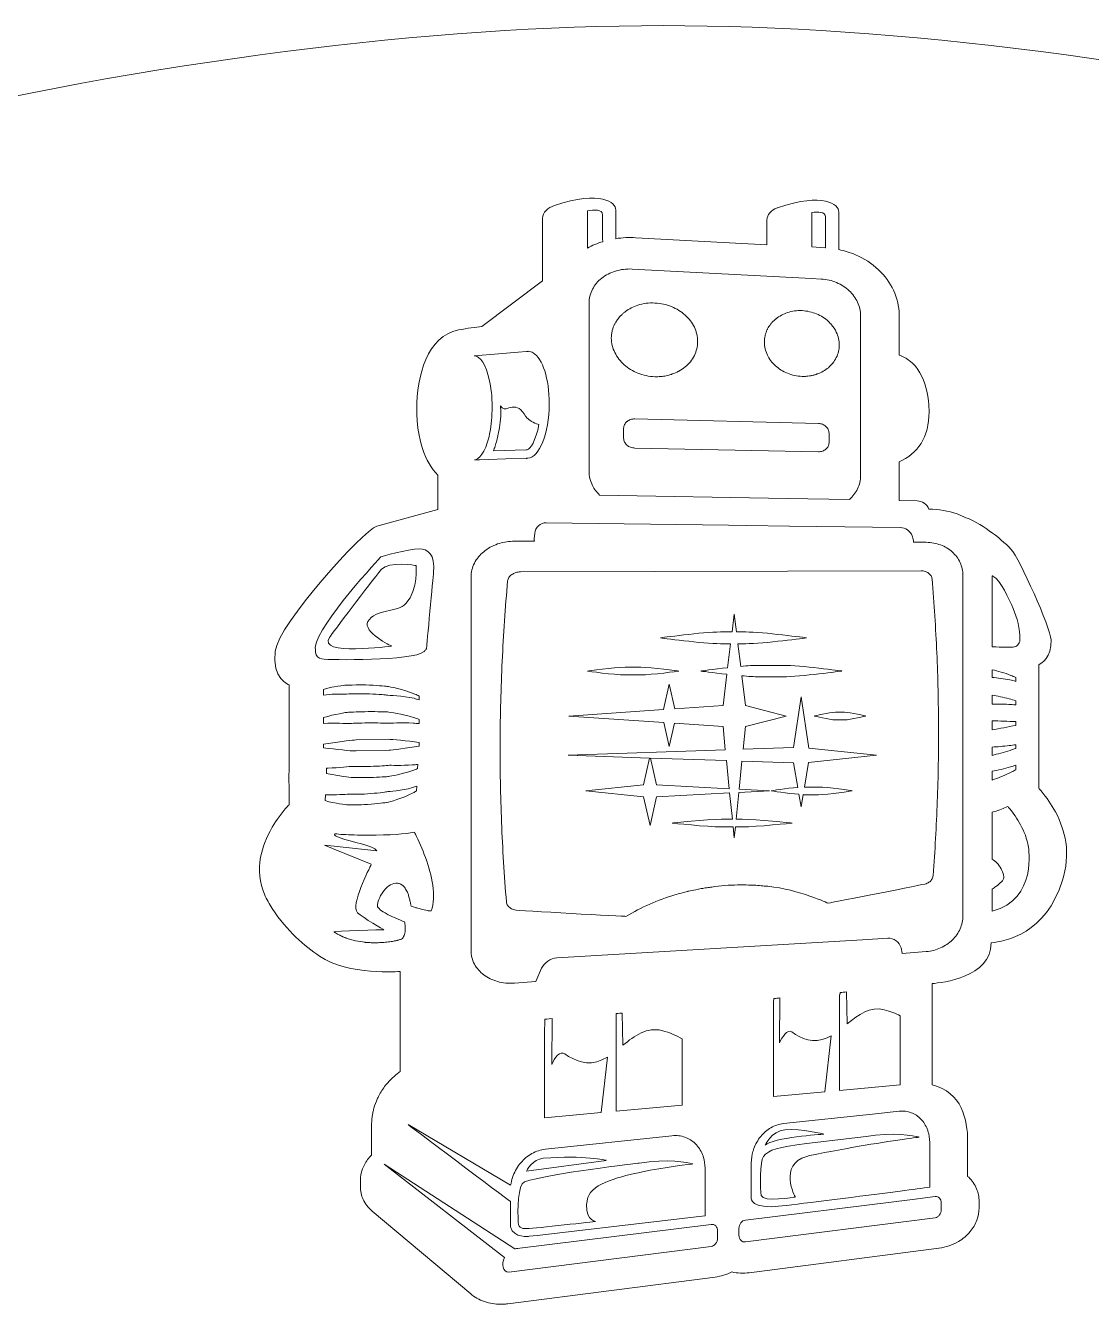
# Model space of a CAD drawing. Header units: millimetres. Extents: x 116 to 1400, y -150 to 993.
# Drawn here: x 462.1 to 568.4, y -74.8 to 52.8 of the extents above; entities that cross this region are included whole.
import ezdxf

# ---------------------------------------------------------------- set-up
doc = ezdxf.new("R2010")
doc.units = ezdxf.units.MM
doc.layers.add('Front', color=1, linetype='Continuous', lineweight=0)
doc.layers.add('Text', color=5, linetype='Continuous', lineweight=0)

msp = doc.modelspace()

# ---------------------------------------------------------------- linework, layer by layer
at = {"layer": 'Front', "color": 1}
for points in [[(525.7, 52.84), (479.7, 52.84), (412.24, 38.68), (377.16, 14.55)], [(674.23, 14.55), (639.16, 38.68), (571.69, 52.84), (525.7, 52.84)]]:
    msp.add_open_spline(points, degree=3, dxfattribs=at)
at = {"layer": 'Text', "color": 5}
for points in [[(520.98, 31.58), (520.98, 34.46)], [(513.67, 33.63), (513.67, 27.83)], [(518.15, 30.65), (518.15, 34.36), (518.15, 34.36)], [(536.05, 33.47), (536.05, 30.98), (522.98, 31.68)], [(541.84, 30.68), (540.53, 30.75), (540.53, 34.18), (540.53, 34.18)], [(543.21, 30.49), (543.21, 34.26)], [(522.6, 28.55), (536.05, 27.84), (540.48, 27.6), (541.46, 27.55)], [(513.66, 27.39), (507.63, 22.82)], [(518.31, 8.38), (518.31, 25.12)], [(545.39, 23.88), (545.39, 7.96)], [(549.22, 19.97), (549.22, 23.7), (549.23, 23.99)], [(506.84, 19.9), (509.29, 20.1), (509.29, 20.1)], [(509.29, 20.1), (511.25, 20.26), (512.08, 20.33)], [(541.18, 13.14), (522.89, 13.6)], [(521.76, 12.66), (521.76, 11.67)], [(542.24, 11.22), (542.24, 12.18)], [(508.77, 10.42), (512.05, 10.51)], [(522.89, 10.69), (541.18, 10.32)], [(512.06, 9.66), (512.05, 9.66), (510, 9.6), (507.4, 9.52), (506.87, 9.51)], [(512.07, 9.66), (512.07, 9.66)], [(512.2, 9.67), (512.2, 9.67), (512.15, 9.67)], [(551.04, 5.42), (549.22, 5.45), (549.22, 9.33)], [(503.24, 8), (503.24, 4.56), (497.16, 2.9)], [(544.27, 5.55), (538.06, 5.66), (519.34, 6)], [(514.04, 3.24), (532.22, 3), (534.02, 2.97), (538.3, 2.91), (541.02, 2.87), (549.36, 2.76)], [(510.87, 1.4), (512.86, 1.39)], [(512.85, 1.63), (512.89, 2.2)], [(550.61, 1.7), (550.65, 1.46)], [(550.66, 1.29), (551.94, 1.29)], [(506.54, -39.42), (506.54, -2.2)], [(551.43, -1.55), (511.47, -1.67)], [(555.6, -2.01), (555.6, -2.13), (555.6, -2.13)], [(555.6, -2.13), (555.6, -35.98)], [(558.52, -9.13), (558.52, -2.06), (558.52, -2.06)], [(531.42, -7.66), (532.57, -7.66), (532.79, -5.89), (533, -7.66), (533.93, -7.66)], [(532.13, -11.23), (532.42, -8.83), (531.42, -8.83)], [(533.93, -8.83), (533.15, -8.83), (533.43, -11.1)], [(521.9, -11.18), (523.46, -11.18)], [(535.25, -10.99), (537.67, -10.99)], [(558.52, -12.2), (558.52, -11.43), (558.52, -11.43)], [(563.15, -23.24), (563.15, -10.93)], [(531.51, -26.35), (532.6, -26.35), (532.33, -23.72), (525.03, -24.12), (524.39, -26.96), (523.74, -24.12), (517.99, -23.51), (523.74, -22.9), (524.35, -20.24), (516.23, -19.96), (531.9, -19.43), (531.67, -17.1), (526.84, -16.77), (526.31, -19.08), (525.77, -16.7), (516.28, -16.05), (525.74, -15.4), (526.31, -12.88), (526.87, -15.32), (531.67, -14.99), (532.05, -11.88)], [(523.46, -11.94), (521.9, -11.94)], [(533.54, -12.03), (533.91, -14.99), (537.97, -16.05), (533.91, -17.1), (533.68, -19.37), (538.69, -19.2), (539.45, -14.13), (540.22, -19.26), (546.99, -19.96), (540.21, -20.67), (539.79, -23.13), (539.79, -23.13), (539.79, -23.13)], [(537.67, -12.13), (535.25, -12.13)], [(560.86, -12.2), (560.86, -12.59)], [(488.39, -12.93), (488.39, -21.64)], [(491.84, -13.96), (491.84, -13.4)], [(493.98, -13.86), (492.95, -13.87)], [(558.52, -14.87), (558.52, -13.96), (558.52, -13.96)], [(501.36, -14.05), (501.36, -14.42)], [(560.86, -14.52), (560.86, -14.94)], [(491.84, -16.8), (491.84, -16.21)], [(501.36, -16.39), (501.36, -16.81)], [(542.89, -15.67), (543.59, -15.67), (543.59, -15.67)], [(543.77, -16.43), (542.89, -16.43)], [(543.59, -15.67), (543.77, -15.67)], [(558.52, -17.43), (558.52, -16.52), (558.52, -16.52)], [(560.86, -16.61), (560.86, -16.98)], [(491.84, -19.22), (491.84, -18.87), (491.84, -18.87)], [(494.87, -18.44), (495.1, -18.43), (498.32, -18.37)], [(501.36, -18.68), (501.36, -19.04)], [(560.86, -18.91), (560.86, -19.29)], [(498.36, -19.46), (495.1, -19.53), (494.91, -19.53)], [(524.43, -20.25), (525.03, -22.91), (532.29, -23.3), (532.01, -20.5), (524.43, -20.25)], [(558.51, -19.97), (558.51, -19.15), (558.51, -19.15)], [(492.12, -21.78), (492.14, -21.26)], [(501.23, -20.87), (501.21, -21.3)], [(539.12, -23.17), (538.71, -20.72), (533.56, -20.55), (533.28, -23.35), (536.29, -23.51), (533.24, -23.67), (532.97, -26.35), (533.57, -26.35)], [(558.51, -22.44), (558.51, -21.55), (558.51, -21.55)], [(560.86, -20.95), (560.86, -21.41)], [(488.37, -21.9), (488.4, -23.64)], [(488.39, -23.81), (488.39, -24.9)], [(491.98, -24.49), (492.01, -23.9)], [(501.12, -23.06), (501.1, -23.52)], [(539.66, -23.89), (539.45, -25.11), (539.24, -23.86)], [(539.79, -23.13), (541.18, -23.13)], [(541.18, -23.9), (539.79, -23.9)], [(558.51, -30.36), (558.51, -25.65)], [(533.57, -27.11), (532.9, -27.11), (532.79, -28.21), (532.68, -27.11), (531.51, -27.11)], [(496.59, -30.83), (492.74, -29.26), (491.91, -28.92), (492.9, -29.03), (497.14, -29.49)], [(534.66, -32.93), (534.65, -32.93)], [(529.52, -33.26), (529.53, -33.26)], [(558.51, -35.52), (558.51, -33.32)], [(502.57, -35.49), (502.56, -35.49)], [(493.56, -37.98), (493.57, -37.98)], [(548.1, -38.22), (545.57, -38.37), (515.08, -40.18)], [(496.9, -38.67), (496.89, -38.67)], [(549.54, -39.7), (549.42, -39.19)], [(551.94, -39.55), (549.55, -39.73)], [(499.46, -41.53), (499.46, -51.53)], [(513.58, -41.21), (512.99, -42.52)], [(512.99, -42.53), (510.87, -42.7)], [(552.53, -52.85), (552.53, -42.74)], [(542.06, -48.14), (542.45, -47.97), (541.82, -53.55), (536.72, -54.02), (536.72, -44.48)], [(537.33, -44.18), (537.31, -48.65)], [(543.3, -53.41), (543.3, -43.9)], [(543.98, -43.58), (544.05, -46.75)], [(521.02, -55.48), (521.03, -45.74)], [(521.62, -45.68), (521.68, -48.89)], [(519.6, -50.36), (520.16, -50.1), (519.52, -55.62), (513.86, -56.14), (513.86, -47.83), (513.91, -46.3)], [(514.63, -46.24), (514.61, -50.81)], [(549.35, -45.96), (549.35, -52.85), (543.3, -53.41), (543.3, -53.41)], [(527.59, -48.26), (527.59, -54.87), (521.02, -55.48), (521.02, -55.48)], [(537.69, -56.72), (546.57, -55.76), (549.25, -55.48)], [(496.63, -56.72), (496.63, -59.85)], [(500.28, -56.82), (510.49, -62.87), (510.49, -62.87)], [(513.97, -59.27), (526.58, -57.92)], [(546.89, -57.88), (546.4, -57.93), (545.94, -57.99), (545.94, -57.99), (539.99, -58.69)], [(552.29, -58.6), (552.29, -63.06)], [(556.06, -61.98), (556.06, -58.44)], [(509.88, -70.07), (497.87, -60.77), (510.92, -69.2)], [(512.06, -61.45), (520, -60.38)], [(529.88, -61.16), (529.88, -65.93), (529.3, -65.99), (513.12, -67.87), (512.34, -67.96)], [(524.32, -60.54), (523.83, -60.6), (523.3, -60.66), (523.29, -60.66)], [(534.49, -64.17), (534.49, -60.62)], [(495.5, -62.39), (495.5, -62.99)], [(510.47, -67.03), (510.47, -64.49)], [(533.9, -66.34), (548.98, -64.47), (549.19, -64.44), (549.5, -64.41), (550.84, -64.24), (552.07, -64.09), (552.84, -63.99), (552.84, -63.99)], [(553.43, -64.64), (553.43, -65.3)], [(557.21, -65.13), (557.21, -64.47)], [(496.68, -65.44), (506.51, -73.71)], [(552.84, -66.1), (533.9, -68.52)], [(511.39, -69.14), (530.48, -66.77)], [(531.13, -67.44), (531.13, -68.13), (531.13, -68.13)], [(533.26, -67.86), (533.26, -67.17)], [(530.48, -68.96), (510.32, -71.55)], [(534.28, -71.59), (553.2, -69.14)], [(510.21, -74.69), (530.87, -72.02)]]:
    msp.add_lwpolyline(points, dxfattribs=at)
for points in [[(520.98, 34.46), (520.98, 35.18), (519.52, 36.45), (514.86, 34.88)], [(543.21, 34.26), (543.21, 34.97), (541.75, 36.25), (537.09, 34.67)], [(514.86, 34.88), (514.2, 34.71), (513.67, 34.16), (513.67, 33.63)], [(518.15, 34.36), (518.8, 34.48), (519.66, 34.54), (519.66, 33.96)], [(537.06, 34.66), (536.49, 34.44), (536.05, 33.94), (536.05, 33.47)], [(537.09, 34.67), (537.07, 34.66), (537.06, 34.66), (537.06, 34.66)], [(519.66, 33.96), (519.66, 33.35), (519.66, 32.08), (519.67, 31.28)], [(540.53, 34.18), (541.15, 34.28), (541.88, 34.28), (541.88, 33.75)], [(541.88, 33.75), (541.88, 33.03), (541.89, 31.34), (541.89, 30.67)], [(519.67, 31.28), (519.13, 31.12), (518.63, 30.9), (518.15, 30.65)], [(522.98, 31.68), (522.3, 31.72), (521.63, 31.68), (520.98, 31.58)], [(541.89, 30.67), (541.88, 30.67), (541.86, 30.68), (541.84, 30.68)], [(544.87, 29.97), (544.34, 30.2), (543.78, 30.37), (543.21, 30.49)], [(547.17, 28.48), (546.52, 29.1), (545.74, 29.61), (544.87, 29.97)], [(519.58, 27.64), (519.96, 27.95), (520.43, 28.19), (520.94, 28.35)], [(520.94, 28.35), (521.45, 28.51), (522.01, 28.58), (522.6, 28.55)], [(548.68, 26.43), (548.33, 27.19), (547.82, 27.88), (547.17, 28.48)], [(513.67, 27.83), (513.67, 27.7), (513.66, 27.39), (513.66, 27.39)], [(518.65, 26.53), (518.87, 26.95), (519.18, 27.33), (519.58, 27.64)], [(541.46, 27.55), (542.01, 27.53), (542.52, 27.4), (542.99, 27.2)], [(542.99, 27.2), (543.47, 27), (543.89, 26.72), (544.24, 26.39)], [(518.31, 25.12), (518.31, 25.63), (518.43, 26.1), (518.65, 26.53)], [(544.24, 26.39), (544.6, 26.06), (544.89, 25.67), (545.08, 25.24)], [(549.23, 23.99), (549.23, 24.82), (549.04, 25.65), (548.68, 26.43)], [(521.93, 24.3), (521.89, 24.27), (521.85, 24.25), (521.81, 24.23)], [(523.19, 24.95), (522.72, 24.8), (522.3, 24.58), (521.93, 24.3)], [(524.87, 25.16), (524.28, 25.19), (523.71, 25.12), (523.19, 24.95)], [(526.54, 24.8), (526.03, 25.01), (525.46, 25.14), (524.87, 25.16)], [(527.89, 23.95), (527.51, 24.3), (527.05, 24.59), (526.54, 24.8)], [(539.56, 24.4), (539.04, 24.42), (538.55, 24.35), (538.1, 24.21)], [(541, 24.07), (540.56, 24.26), (540.07, 24.37), (539.56, 24.4)], [(545.08, 25.24), (545.28, 24.82), (545.39, 24.36), (545.39, 23.88)], [(520.86, 23.04), (520.76, 22.84), (520.68, 22.64), (520.63, 22.42)], [(520.88, 23.09), (520.87, 23.07), (520.86, 23.05), (520.86, 23.04)], [(520.9, 23.12), (520.89, 23.11), (520.88, 23.1), (520.88, 23.09)], [(521.09, 23.41), (521.03, 23.31), (520.95, 23.22), (520.9, 23.12)], [(521.35, 23.77), (521.25, 23.66), (521.17, 23.54), (521.09, 23.41)], [(521.6, 24.02), (521.52, 23.94), (521.43, 23.86), (521.35, 23.77)], [(521.81, 24.23), (521.73, 24.16), (521.67, 24.09), (521.6, 24.02)], [(528.81, 22.75), (528.59, 23.2), (528.28, 23.6), (527.89, 23.95)], [(536.41, 23.04), (536.3, 22.9), (536.2, 22.75), (536.12, 22.59)], [(536.46, 23.1), (536.44, 23.08), (536.43, 23.06), (536.41, 23.04)], [(536.86, 23.51), (536.72, 23.39), (536.58, 23.26), (536.46, 23.1)], [(536.9, 23.56), (536.89, 23.54), (536.88, 23.53), (536.86, 23.51)], [(536.96, 23.59), (536.94, 23.58), (536.92, 23.57), (536.9, 23.56)], [(538.1, 24.21), (537.67, 24.07), (537.29, 23.85), (536.96, 23.59)], [(541.63, 23.75), (541.43, 23.87), (541.22, 23.98), (541, 24.07)], [(542.18, 23.32), (542.01, 23.48), (541.83, 23.62), (541.63, 23.75)], [(542.48, 23), (542.39, 23.11), (542.29, 23.22), (542.18, 23.32)], [(542.49, 23), (542.49, 23), (542.49, 23), (542.48, 23)], [(542.97, 22.25), (542.85, 22.52), (542.68, 22.76), (542.49, 23)], [(505.29, 22.47), (502.19, 21.89), (501.11, 17.85), (501.12, 14.57)], [(507.63, 22.82), (506.97, 22.76), (506.21, 22.64), (505.29, 22.47)], [(520.62, 22.36), (520.56, 22.13), (520.53, 21.9), (520.53, 21.66)], [(520.63, 22.42), (520.62, 22.4), (520.62, 22.38), (520.62, 22.36)], [(529.14, 21.32), (529.14, 21.82), (529.02, 22.31), (528.81, 22.75)], [(535.87, 21.89), (535.82, 21.69), (535.79, 21.48), (535.79, 21.27)], [(535.88, 21.95), (535.87, 21.93), (535.87, 21.91), (535.87, 21.89)], [(536.08, 22.51), (535.99, 22.33), (535.93, 22.14), (535.88, 21.95)], [(536.09, 22.54), (536.09, 22.53), (536.09, 22.52), (536.08, 22.51)], [(536.12, 22.59), (536.11, 22.57), (536.1, 22.56), (536.09, 22.54)], [(543.26, 20.97), (543.26, 21.42), (543.16, 21.85), (542.97, 22.25)], [(520.53, 21.66), (520.53, 21.15), (520.65, 20.66), (520.88, 20.21)], [(528.81, 19.92), (529.02, 20.34), (529.14, 20.82), (529.14, 21.32)], [(535.79, 21.27), (535.79, 20.81), (535.9, 20.38), (536.09, 19.97)], [(542.97, 19.72), (543.16, 20.1), (543.26, 20.52), (543.26, 20.97)], [(508.36, 17.53), (508.04, 18.96), (507.47, 19.89), (506.84, 19.9)], [(512.08, 20.33), (512.11, 20.33), (512.14, 20.33), (512.17, 20.33)], [(512.17, 20.33), (512.2, 20.33), (512.23, 20.34), (512.25, 20.34)], [(512.25, 20.34), (512.42, 20.33), (512.59, 20.29), (512.74, 20.19)], [(512.74, 20.19), (513.66, 19.64), (514.34, 17.63), (514.34, 15.1)], [(520.88, 20.21), (521.1, 19.76), (521.42, 19.34), (521.81, 19)], [(527.89, 18.79), (528.28, 19.1), (528.59, 19.48), (528.81, 19.92)], [(536.09, 19.97), (536.28, 19.57), (536.56, 19.21), (536.9, 18.9)], [(542.6, 19.14), (542.75, 19.32), (542.87, 19.51), (542.97, 19.72)], [(550.25, 19.42), (549.94, 19.66), (549.59, 19.84), (549.22, 19.97)], [(552.22, 14.29), (552.22, 15.37), (552.04, 18.04), (550.25, 19.42)], [(521.81, 19), (522.21, 18.65), (522.67, 18.36), (523.19, 18.16)], [(523.19, 18.16), (523.71, 17.95), (524.28, 17.83), (524.87, 17.81)], [(525.59, 17.84), (525.78, 17.86), (525.97, 17.89), (526.15, 17.93)], [(526.15, 17.93), (526.16, 17.94), (526.16, 17.94), (526.17, 17.94)], [(526.17, 17.94), (526.29, 17.97), (526.42, 18.01), (526.54, 18.04)], [(526.54, 18.04), (526.56, 18.06), (526.59, 18.07), (526.61, 18.08)], [(526.61, 18.08), (526.83, 18.15), (527.04, 18.24), (527.24, 18.35)], [(527.24, 18.35), (527.25, 18.35), (527.26, 18.36), (527.27, 18.36)], [(527.27, 18.36), (527.49, 18.48), (527.7, 18.63), (527.89, 18.79)], [(536.9, 18.9), (537.24, 18.59), (537.65, 18.33), (538.1, 18.15)], [(538.1, 18.15), (538.55, 17.97), (539.04, 17.86), (539.56, 17.84)], [(540, 17.85), (540.04, 17.85), (540.09, 17.86), (540.13, 17.86)], [(540.13, 17.86), (540.24, 17.88), (540.33, 17.89), (540.43, 17.91)], [(540.43, 17.91), (540.48, 17.92), (540.52, 17.93), (540.57, 17.93)], [(540.57, 17.93), (540.67, 17.96), (540.77, 17.98), (540.87, 18.01)], [(540.87, 18.01), (540.9, 18.02), (540.94, 18.03), (540.97, 18.04)], [(540.97, 18.04), (540.98, 18.05), (540.99, 18.05), (541, 18.05)], [(541, 18.05), (541.02, 18.06), (541.04, 18.07), (541.06, 18.08)], [(541.06, 18.08), (541.48, 18.23), (541.86, 18.44), (542.18, 18.71)], [(542.18, 18.71), (542.33, 18.84), (542.47, 18.99), (542.6, 19.14)], [(508.64, 14.79), (508.64, 15.81), (508.54, 16.74), (508.36, 17.53)], [(524.87, 17.81), (525.07, 17.8), (525.26, 17.81), (525.46, 17.83)], [(525.46, 17.83), (525.5, 17.84), (525.55, 17.84), (525.59, 17.84)], [(539.56, 17.84), (539.71, 17.83), (539.85, 17.84), (540, 17.85)], [(501.12, 14.57), (501.14, 11.6), (501.92, 9.29), (503.24, 8)], [(508.42, 12.24), (508.56, 12.99), (508.64, 13.86), (508.64, 14.79)], [(509.51, 14.16), (509.51, 13.37), (509.35, 12.58), (509.25, 12.08)], [(510.13, 14.63), (510.09, 14.61), (509.66, 14.52), (509.47, 14.89)], [(509.47, 14.89), (509.5, 14.65), (509.52, 14.41), (509.51, 14.16)], [(511.5, 14.51), (511.08, 14.85), (510.57, 14.85), (510.13, 14.63)], [(512.14, 13.68), (511.88, 13.92), (511.77, 14.28), (511.5, 14.51)], [(514.34, 15.1), (514.33, 12.12), (513.36, 9.76), (512.2, 9.67)], [(549.22, 9.33), (551.08, 10.08), (552.22, 11.8), (552.22, 14.29)], [(512.41, 13.46), (512.32, 13.53), (512.23, 13.6), (512.14, 13.68)], [(512.14, 10.52), (512.43, 10.55), (513.01, 11.44), (513.31, 13.05)], [(513.08, 13.12), (512.85, 13.2), (512.63, 13.31), (512.41, 13.46)], [(513.31, 13.05), (513.23, 13.07), (513.15, 13.09), (513.08, 13.12)], [(521.84, 13.01), (521.79, 12.9), (521.76, 12.79), (521.76, 12.66)], [(521.85, 13.03), (521.84, 13.03), (521.85, 13.02), (521.84, 13.01)], [(522.08, 13.33), (521.99, 13.24), (521.91, 13.15), (521.85, 13.04)], [(521.85, 13.04), (521.85, 13.04), (521.85, 13.04), (521.85, 13.03)], [(522.09, 13.34), (522.09, 13.34), (522.09, 13.33), (522.08, 13.33)], [(522.11, 13.35), (522.1, 13.34), (522.1, 13.34), (522.09, 13.34)], [(522.45, 13.53), (522.32, 13.49), (522.21, 13.43), (522.11, 13.35)], [(522.89, 13.6), (522.73, 13.61), (522.59, 13.58), (522.45, 13.53)], [(541.59, 13.06), (541.47, 13.11), (541.33, 13.14), (541.18, 13.14)], [(541.93, 12.85), (541.83, 12.93), (541.72, 13.01), (541.59, 13.06)], [(542.15, 12.54), (542.1, 12.66), (542.02, 12.76), (541.93, 12.85)], [(506.98, 9.53), (507.6, 9.71), (508.13, 10.75), (508.42, 12.24)], [(509.25, 12.08), (509.17, 11.64), (509.06, 11.23), (508.94, 10.87)], [(521.76, 11.67), (521.76, 11.53), (521.79, 11.41), (521.85, 11.29)], [(542.24, 12.18), (542.24, 12.31), (542.21, 12.43), (542.15, 12.54)], [(508.94, 10.87), (508.89, 10.71), (508.83, 10.56), (508.77, 10.42)], [(512.05, 10.51), (512.08, 10.52), (512.11, 10.52), (512.14, 10.52)], [(521.85, 11.29), (521.9, 11.18), (521.99, 11.07), (522.09, 10.98)], [(522.09, 10.98), (522.19, 10.89), (522.31, 10.82), (522.45, 10.77)], [(522.45, 10.77), (522.59, 10.72), (522.73, 10.69), (522.89, 10.69)], [(541.18, 10.32), (541.33, 10.32), (541.47, 10.34), (541.59, 10.38)], [(541.59, 10.38), (541.72, 10.43), (541.83, 10.5), (541.93, 10.58)], [(541.93, 10.58), (542.02, 10.66), (542.1, 10.76), (542.15, 10.87)], [(542.15, 10.87), (542.21, 10.97), (542.24, 11.09), (542.24, 11.22)], [(506.87, 9.51), (506.91, 9.52), (506.94, 9.52), (506.98, 9.53)], [(512.07, 9.66), (512.07, 9.66), (512.06, 9.66), (512.06, 9.66)], [(512.15, 9.67), (512.12, 9.67), (512.1, 9.66), (512.07, 9.66)], [(518.65, 6.95), (518.43, 7.39), (518.31, 7.88), (518.31, 8.38)], [(545.39, 7.96), (545.39, 7.48), (545.28, 7.03), (545.08, 6.62)], [(519.34, 6), (519.06, 6.29), (518.82, 6.61), (518.65, 6.95)], [(545.08, 6.62), (544.89, 6.21), (544.61, 5.85), (544.27, 5.55)], [(552.21, 4.6), (552.01, 5.06), (551.54, 5.41), (551.04, 5.42)], [(555.02, 4.11), (554.13, 4.43), (553.18, 4.59), (552.21, 4.6)], [(555.88, 3.74), (555.6, 3.88), (555.32, 4), (555.02, 4.11)], [(497.16, 2.9), (495.73, 2.45), (487.36, -6.86), (487, -9.59)], [(512.89, 2.2), (512.94, 2.78), (513.45, 3.25), (514.04, 3.24)], [(549.36, 2.76), (549.86, 2.75), (550.35, 2.4), (550.54, 1.93)], [(560.38, 0.61), (559.33, 1.74), (557.19, 3.31), (555.88, 3.74)], [(509.19, 1.12), (509.65, 1.28), (510.15, 1.37), (510.68, 1.39)], [(510.68, 1.39), (510.74, 1.39), (510.8, 1.4), (510.87, 1.4)], [(512.86, 1.39), (512.84, 1.47), (512.84, 1.54), (512.85, 1.63)], [(550.54, 1.93), (550.57, 1.86), (550.6, 1.78), (550.61, 1.7)], [(550.65, 1.46), (550.66, 1.4), (550.66, 1.34), (550.66, 1.29)], [(551.94, 1.29), (552.45, 1.28), (552.93, 1.19), (553.37, 1.02)], [(497.56, -0.17), (497.56, -0.17), (500.26, 0.64), (501.39, 0.64)], [(501.39, 0.64), (502.21, 0.64), (502.98, 0.11), (502.8, -1.75)], [(506.88, -0.8), (507.1, -0.36), (507.42, 0.03), (507.81, 0.35)], [(507.81, 0.35), (508.21, 0.67), (508.67, 0.94), (509.19, 1.12)], [(553.37, 1.02), (553.81, 0.86), (554.2, 0.61), (554.54, 0.31)], [(554.54, 0.31), (554.86, 0.02), (555.13, -0.34), (555.31, -0.73)], [(564.38, -8.43), (564.31, -7.26), (561.26, -0.32), (560.38, 0.61)], [(491.01, -9.17), (491.3, -6.81), (497.56, -0.17), (497.56, -0.17)], [(501.06, -1.04), (501.06, -1.04), (498.32, -0.55), (497.61, -1.41)], [(500.05, -4.83), (501.34, -3.39), (501.06, -1.04), (501.06, -1.04)], [(506.54, -2.2), (506.54, -1.7), (506.66, -1.23), (506.88, -0.8)], [(555.31, -0.73), (555.5, -1.13), (555.6, -1.56), (555.6, -2.01)], [(497.61, -1.41), (496.33, -2.95), (492.8, -7.68), (492.43, -8.21)], [(502.8, -1.75), (502.76, -2.09), (502.11, -9.21), (502.11, -9.21)], [(510.32, -2.22), (510.25, -2.33), (510.21, -2.45), (510.19, -2.57)], [(510.6, -1.94), (510.48, -2.02), (510.39, -2.11), (510.32, -2.22)], [(511, -1.74), (510.85, -1.79), (510.72, -1.85), (510.6, -1.94)], [(511.47, -1.67), (511.3, -1.67), (511.14, -1.69), (511, -1.74)], [(551.83, -1.62), (551.71, -1.58), (551.57, -1.55), (551.43, -1.55)], [(552.17, -1.8), (552.07, -1.72), (551.96, -1.66), (551.83, -1.62)], [(552.42, -2.06), (552.35, -1.96), (552.27, -1.87), (552.17, -1.8)], [(552.52, -2.38), (552.51, -2.27), (552.47, -2.16), (552.42, -2.06)], [(552.99, -9.75), (552.88, -7.29), (552.73, -4.83), (552.52, -2.38)], [(558.52, -2.06), (558.54, -2.07), (558.56, -2.08), (558.59, -2.09)], [(558.59, -2.09), (559.36, -2.44), (560.18, -4.38), (560.6, -5.32)], [(510.19, -2.57), (509.95, -5.23), (509.77, -7.9), (509.65, -10.57)], [(496.26, -6.63), (496.98, -5.34), (499.24, -5.73), (500.05, -4.83)], [(560.6, -5.32), (561.02, -6.25), (561.27, -7.31), (561.27, -8.49)], [(498.62, -9.07), (498.62, -9.07), (495.69, -7.64), (496.26, -6.63)], [(492.43, -8.21), (491.11, -10.08), (498.62, -9.07), (498.62, -9.07)], [(525.42, -8.25), (525.42, -8.25), (529.65, -7.66), (531.42, -7.66)], [(531.42, -8.83), (529.7, -8.83), (525.42, -8.25), (525.42, -8.25)], [(533.93, -7.66), (535.65, -7.66), (540, -8.25), (540, -8.25)], [(540, -8.25), (540, -8.25), (535.7, -8.83), (533.93, -8.83)], [(561.21, -8.74), (561.18, -8.82), (561.13, -8.89), (561.07, -8.95)], [(561.27, -8.49), (561.27, -8.58), (561.25, -8.66), (561.21, -8.74)], [(563.15, -10.93), (563.41, -10.76), (564.49, -10.27), (564.38, -8.43)], [(487, -9.59), (486.65, -12.33), (488.39, -12.93), (488.39, -12.93)], [(491.03, -9.72), (491.01, -9.63), (491.01, -9.17), (491.01, -9.17)], [(491.67, -10.35), (491.31, -10.29), (491.09, -10.03), (491.03, -9.72)], [(501.85, -9.62), (500.74, -10.57), (492.36, -10.47), (491.67, -10.35)], [(502.03, -9.42), (501.98, -9.49), (501.92, -9.56), (501.85, -9.62)], [(502.11, -9.21), (502.1, -9.28), (502.08, -9.35), (502.03, -9.42)], [(553.16, -17.15), (553.15, -14.68), (553.1, -12.22), (552.99, -9.75)], [(559.92, -9.19), (559.45, -9.18), (558.98, -9.16), (558.52, -9.13)], [(560.12, -9.19), (560.05, -9.19), (559.98, -9.19), (559.92, -9.19)], [(560.37, -9.18), (560.29, -9.18), (560.21, -9.18), (560.12, -9.19)], [(560.62, -9.17), (560.54, -9.17), (560.46, -9.17), (560.37, -9.18)], [(560.87, -9.1), (560.79, -9.14), (560.71, -9.16), (560.62, -9.17)], [(561.07, -8.95), (561.01, -9.01), (560.94, -9.06), (560.87, -9.1)], [(509.65, -10.57), (509.52, -13.25), (509.45, -15.93), (509.44, -18.61)], [(518.16, -11.57), (518.16, -11.57), (520.8, -11.18), (521.9, -11.18)], [(523.46, -11.18), (524.54, -11.18), (527.25, -11.57), (527.25, -11.57)], [(529.46, -11.56), (529.46, -11.56), (530.72, -11.38), (532.13, -11.23)], [(533.43, -11.1), (534.12, -11.03), (534.77, -10.99), (535.25, -10.99)], [(537.67, -10.99), (539.33, -10.99), (543.53, -11.56), (543.53, -11.56)], [(558.52, -11.43), (559.08, -11.56), (559.74, -11.74), (560.38, -11.99)], [(521.9, -11.94), (520.82, -11.94), (518.16, -11.57), (518.16, -11.57)], [(527.25, -11.57), (527.25, -11.57), (524.56, -11.94), (523.46, -11.94)], [(532.05, -11.88), (530.67, -11.73), (529.46, -11.56), (529.46, -11.56)], [(535.25, -12.13), (534.81, -12.13), (534.2, -12.09), (533.54, -12.03)], [(543.53, -11.56), (543.53, -11.56), (539.37, -12.13), (537.67, -12.13)], [(560.28, -12.45), (559.68, -12.32), (559.05, -12.25), (558.52, -12.2)], [(560.86, -12.59), (560.67, -12.54), (560.48, -12.49), (560.28, -12.45)], [(560.38, -11.99), (560.54, -12.06), (560.7, -12.13), (560.86, -12.2)], [(491.84, -13.4), (492.22, -13.27), (492.58, -13.2), (492.9, -13.13)], [(492.95, -13.87), (492.62, -13.88), (492.23, -13.9), (491.84, -13.96)], [(492.9, -13.13), (493.42, -13.04), (493.81, -12.99), (493.95, -12.98)], [(493.95, -12.98), (494.04, -12.98), (494.51, -12.96), (495.1, -12.95)], [(495.1, -13.83), (494.53, -13.83), (494.07, -13.85), (493.98, -13.86)], [(495.1, -12.95), (495.4, -12.94), (495.73, -12.94), (496.06, -12.95)], [(496.04, -13.83), (495.72, -13.82), (495.4, -13.82), (495.1, -13.83)], [(498.1, -13.96), (497.97, -13.94), (497.01, -13.84), (496.04, -13.83)], [(496.06, -12.95), (497.04, -12.97), (498.02, -13.07), (498.16, -13.09)], [(500.86, -14.28), (499.66, -14.01), (498.37, -13.99), (498.1, -13.96)], [(498.16, -13.09), (498.44, -13.12), (499.75, -13.36), (500.95, -13.86)], [(500.95, -13.86), (501.09, -13.92), (501.23, -13.98), (501.36, -14.05)], [(558.52, -13.96), (559.03, -14.05), (559.62, -14.17), (560.21, -14.33)], [(501.36, -14.42), (501.2, -14.37), (501.03, -14.33), (500.86, -14.29)], [(560.16, -14.89), (559.59, -14.86), (559.01, -14.86), (558.52, -14.87)], [(560.86, -14.94), (560.63, -14.92), (560.4, -14.9), (560.16, -14.89)], [(560.21, -14.33), (560.43, -14.39), (560.64, -14.45), (560.86, -14.52)], [(491.84, -16.21), (492.94, -15.85), (494.09, -15.69), (494.33, -15.67)], [(494.33, -15.67), (494.4, -15.66), (494.7, -15.65), (495.1, -15.64)], [(495.1, -15.64), (495.44, -15.63), (495.85, -15.61), (496.27, -15.61)], [(496.27, -15.61), (497.17, -15.6), (498.07, -15.64), (498.2, -15.64)], [(498.2, -15.64), (498.45, -15.66), (499.66, -15.85), (500.8, -16.2)], [(500.8, -16.2), (500.99, -16.25), (501.18, -16.32), (501.36, -16.39)], [(540.77, -16.05), (540.77, -16.05), (542.26, -15.67), (542.89, -15.67)], [(542.89, -16.43), (542.28, -16.43), (540.77, -16.05), (540.77, -16.05)], [(543.77, -15.67), (544.38, -15.67), (545.92, -16.05), (545.92, -16.05)], [(545.92, -16.05), (545.92, -16.05), (544.4, -16.43), (543.77, -16.43)], [(558.52, -16.52), (559.22, -16.54), (560.11, -16.57), (560.86, -16.61)], [(494.35, -16.8), (494.11, -16.82), (492.95, -16.71), (491.84, -16.8)], [(495.1, -16.76), (494.71, -16.78), (494.42, -16.79), (494.35, -16.8)], [(496.27, -16.74), (495.85, -16.74), (495.44, -16.75), (495.1, -16.76)], [(498.18, -16.77), (498.06, -16.76), (497.16, -16.73), (496.27, -16.74)], [(500.76, -16.75), (499.63, -16.69), (498.43, -16.78), (498.18, -16.77)], [(501.36, -16.81), (501.17, -16.79), (500.96, -16.77), (500.76, -16.75)], [(553.04, -24.56), (553.13, -22.09), (553.17, -19.62), (553.16, -17.15)], [(560.86, -16.98), (560.11, -17.13), (559.21, -17.3), (558.52, -17.43)], [(491.84, -18.87), (493, -18.68), (494.59, -18.44), (494.87, -18.44)], [(498.32, -18.37), (498.6, -18.36), (500.19, -18.54), (501.36, -18.68)], [(501.36, -19.04), (500.2, -19.22), (498.64, -19.46), (498.36, -19.46)], [(509.44, -18.61), (509.43, -21.29), (509.48, -23.97), (509.58, -26.64)], [(558.51, -19.15), (559.02, -19.12), (559.63, -19.07), (560.22, -19)], [(560.22, -19), (560.44, -18.97), (560.65, -18.94), (560.86, -18.91)], [(494.91, -19.53), (494.63, -19.54), (493.02, -19.36), (491.84, -19.22)], [(560.29, -19.48), (559.68, -19.68), (559.04, -19.84), (558.51, -19.97)], [(560.86, -19.29), (560.67, -19.35), (560.49, -19.42), (560.29, -19.48)], [(488.39, -21.64), (488.38, -21.72), (488.37, -21.81), (488.37, -21.9)], [(492.14, -21.26), (492.2, -21.26), (492.25, -21.26), (492.3, -21.26)], [(492.3, -21.26), (493.36, -21.19), (494.49, -21.07), (494.72, -21.08)], [(494.72, -21.08), (494.77, -21.08), (494.98, -21.08), (495.26, -21.09)], [(495.26, -21.09), (495.6, -21.09), (496.05, -21.09), (496.51, -21.07)], [(496.51, -21.07), (497.34, -21.05), (498.18, -20.99), (498.29, -20.97)], [(498.29, -20.97), (498.53, -20.95), (499.64, -21.01), (500.7, -20.93)], [(500.73, -21.48), (499.67, -21.84), (498.54, -22.06), (498.31, -22.08)], [(500.7, -20.93), (500.88, -20.92), (501.06, -20.9), (501.23, -20.87)], [(501.21, -21.3), (501.05, -21.37), (500.89, -21.43), (500.73, -21.48)], [(558.51, -21.55), (559.06, -21.45), (559.71, -21.32), (560.35, -21.13)], [(560.47, -21.62), (559.79, -21.96), (559.08, -22.24), (558.51, -22.44)], [(560.35, -21.13), (560.52, -21.07), (560.69, -21.01), (560.86, -20.95)], [(560.86, -21.41), (560.73, -21.48), (560.6, -21.55), (560.47, -21.62)], [(492.28, -21.81), (492.22, -21.8), (492.17, -21.79), (492.12, -21.78)], [(494.7, -22.19), (494.46, -22.18), (493.34, -22.03), (492.28, -21.81)], [(495.2, -22.19), (494.93, -22.19), (494.75, -22.19), (494.7, -22.19)], [(496.5, -22.18), (496.02, -22.19), (495.54, -22.2), (495.2, -22.19)], [(498.31, -22.08), (498.19, -22.1), (497.34, -22.16), (496.5, -22.18)], [(488.4, -23.64), (488.39, -23.7), (488.39, -23.75), (488.39, -23.81)], [(492.01, -23.9), (493.04, -23.96), (494.08, -23.84), (494.31, -23.85)], [(494.31, -23.85), (494.38, -23.85), (494.7, -23.86), (495.12, -23.85)], [(495.12, -23.85), (495.45, -23.85), (495.83, -23.84), (496.22, -23.81)], [(496.22, -23.81), (497.12, -23.76), (498.01, -23.63), (498.13, -23.6)], [(498.13, -23.6), (498.38, -23.56), (499.58, -23.51), (500.69, -23.19)], [(500.77, -23.71), (499.65, -24.3), (498.44, -24.62), (498.18, -24.66)], [(500.69, -23.19), (500.84, -23.15), (500.98, -23.11), (501.12, -23.06)], [(501.1, -23.52), (500.99, -23.59), (500.88, -23.65), (500.77, -23.71)], [(536.47, -23.51), (536.47, -23.51), (538.01, -23.26), (539.12, -23.17)], [(539.24, -23.86), (538.14, -23.78), (536.47, -23.51), (536.47, -23.51)], [(539.79, -23.9), (539.75, -23.9), (539.71, -23.9), (539.66, -23.89)], [(541.18, -23.13), (542.14, -23.13), (544.55, -23.51), (544.55, -23.51)], [(544.55, -23.51), (544.55, -23.51), (542.16, -23.9), (541.18, -23.9)], [(563.4, -23.52), (563.31, -23.42), (563.24, -23.33), (563.15, -23.24)], [(564.82, -25.61), (564.43, -24.89), (563.95, -24.19), (563.4, -23.52)], [(488.23, -25.07), (487.63, -25.74), (487.12, -26.44), (486.71, -27.15)], [(488.39, -24.9), (488.34, -24.96), (488.28, -25.01), (488.23, -25.07)], [(494.28, -24.91), (494.05, -24.89), (493.03, -24.8), (491.98, -24.49)], [(495.07, -24.92), (494.66, -24.92), (494.35, -24.92), (494.28, -24.91)], [(496.23, -24.87), (495.82, -24.9), (495.41, -24.91), (495.07, -24.92)], [(498.18, -24.66), (498.05, -24.68), (497.14, -24.82), (496.23, -24.87)], [(552.62, -31.96), (552.81, -29.5), (552.95, -27.03), (553.04, -24.56)], [(558.73, -25.59), (559.22, -25.44), (559.67, -25.25), (560.04, -25.06)], [(560.04, -25.06), (560.11, -25.13), (560.18, -25.22), (560.26, -25.31)], [(560.26, -25.31), (560.6, -25.72), (561.01, -26.26), (561.35, -26.91)], [(509.58, -26.64), (509.69, -29.3), (509.85, -31.96), (510.07, -34.61)], [(526.59, -26.73), (526.59, -26.73), (530.06, -26.35), (531.51, -26.35)], [(531.51, -27.11), (530.1, -27.11), (526.59, -26.73), (526.59, -26.73)], [(533.57, -26.35), (534.98, -26.35), (538.55, -26.73), (538.55, -26.73)], [(538.55, -26.73), (538.55, -26.73), (535.02, -27.11), (533.57, -27.11)], [(558.51, -25.65), (558.59, -25.63), (558.66, -25.61), (558.73, -25.59)], [(565.85, -28.63), (565.69, -27.62), (565.35, -26.6), (564.82, -25.61)], [(486.71, -27.15), (486.12, -28.15), (485.74, -29.16), (485.56, -30.14)], [(493.5, -28.21), (493.08, -28.06), (492.84, -27.93), (492.95, -27.8)], [(492.95, -27.8), (492.95, -27.8), (492.95, -27.8), (492.96, -27.79)], [(492.96, -27.79), (493.19, -27.82), (493.47, -27.85), (493.8, -27.87)], [(493.8, -27.87), (494.43, -27.9), (495.25, -27.93), (496.31, -27.93)], [(496.31, -27.93), (498.49, -27.93), (499.95, -27.82), (500.9, -27.64)], [(500.9, -27.64), (500.93, -27.71), (500.96, -27.77), (500.99, -27.83)], [(500.99, -27.83), (501.31, -28.48), (501.68, -29.3), (502, -30.18)], [(561.35, -26.91), (561.7, -27.55), (562, -28.3), (562.12, -29.12)], [(497.14, -29.49), (496.84, -29.01), (494.59, -28.58), (493.5, -28.21)], [(562.12, -29.12), (562.12, -29.12), (563.06, -34.34), (558.51, -35.52)], [(565.52, -32.43), (565.9, -31.18), (566.05, -29.91), (565.85, -28.63)], [(485.56, -30.14), (485.34, -31.43), (485.47, -32.67), (485.94, -33.83)], [(502, -30.18), (502.32, -31.06), (502.6, -32.02), (502.72, -32.93)], [(558.73, -30.48), (558.66, -30.43), (558.59, -30.39), (558.51, -30.36)], [(559.21, -30.98), (559.07, -30.78), (558.91, -30.6), (558.73, -30.48)], [(495.23, -35.67), (494.47, -34.93), (496.41, -31.28), (496.59, -30.83)], [(559.55, -31.61), (559.46, -31.4), (559.35, -31.18), (559.21, -30.98)], [(559.67, -32.19), (559.67, -32.03), (559.62, -31.82), (559.55, -31.61)], [(498.33, -33), (498.12, -33.16), (497.92, -33.38), (497.75, -33.61)], [(499.04, -32.73), (498.79, -32.74), (498.55, -32.85), (498.33, -33)], [(499.38, -32.77), (499.27, -32.73), (499.15, -32.72), (499.04, -32.73)], [(499.69, -32.93), (499.59, -32.86), (499.49, -32.8), (499.38, -32.77)], [(499.96, -33.22), (499.88, -33.1), (499.79, -33.01), (499.69, -32.93)], [(502.72, -32.93), (502.85, -33.85), (502.83, -34.74), (502.57, -35.49)], [(530.06, -33.18), (530.22, -33.15), (530.39, -33.13), (530.55, -33.11)], [(530.55, -33.11), (530.65, -33.09), (530.76, -33.08), (530.86, -33.06)], [(530.86, -33.06), (531.3, -33.01), (531.75, -32.97), (532.19, -32.94)], [(532.19, -32.94), (532.6, -32.91), (533, -32.9), (533.4, -32.9)], [(533.4, -32.9), (533.51, -32.89), (533.63, -32.9), (533.74, -32.9)], [(533.74, -32.9), (534.05, -32.9), (534.35, -32.91), (534.66, -32.93)], [(534.65, -32.93), (534.72, -32.93), (534.79, -32.93), (534.85, -32.93)], [(534.85, -32.93), (534.89, -32.94), (534.92, -32.94), (534.95, -32.94)], [(534.95, -32.94), (534.95, -32.94), (534.95, -32.94), (534.95, -32.94)], [(534.95, -32.94), (535.18, -32.95), (535.41, -32.98), (535.65, -33)], [(535.65, -33), (535.81, -33.01), (535.98, -33.02), (536.14, -33.04)], [(536.14, -33.04), (539.27, -33.36), (542.15, -34.73), (542.15, -34.73)], [(542.15, -34.73), (542.95, -34.57), (551.81, -32.83), (551.93, -32.78)], [(551.93, -32.78), (552.06, -32.73), (552.18, -32.66), (552.28, -32.58)], [(552.28, -32.58), (552.37, -32.5), (552.46, -32.4), (552.52, -32.3)], [(552.52, -32.3), (552.57, -32.19), (552.61, -32.08), (552.62, -31.96)], [(558.41, -38.68), (559.83, -38.52), (563.89, -37.78), (565.52, -32.43)], [(558.52, -33.31), (558.65, -33.23), (558.76, -33.15), (558.87, -33.07)], [(558.87, -33.07), (559.1, -32.9), (559.3, -32.74), (559.44, -32.59)], [(559.44, -32.59), (559.58, -32.44), (559.67, -32.3), (559.67, -32.19)], [(485.94, -33.83), (486.15, -34.34), (486.42, -34.81), (486.71, -35.26)], [(497.35, -34.34), (497.26, -34.58), (497.2, -34.8), (497.2, -34.98)], [(497.75, -33.61), (497.58, -33.84), (497.45, -34.1), (497.35, -34.34)], [(500.19, -33.63), (500.12, -33.47), (500.04, -33.34), (499.96, -33.22)], [(500.32, -33.99), (500.28, -33.86), (500.24, -33.74), (500.19, -33.63)], [(500.43, -34.38), (500.4, -34.26), (500.36, -34.12), (500.32, -33.99)], [(500.51, -34.75), (500.49, -34.64), (500.46, -34.51), (500.43, -34.38)], [(524.36, -34.82), (525.18, -34.46), (526.02, -34.15), (526.88, -33.89)], [(526.88, -33.89), (527.31, -33.77), (527.74, -33.65), (528.17, -33.54)], [(528.17, -33.54), (528.19, -33.54), (528.21, -33.54), (528.22, -33.53)], [(528.22, -33.53), (528.47, -33.47), (528.71, -33.43), (528.96, -33.38)], [(528.96, -33.38), (529.14, -33.34), (529.32, -33.3), (529.5, -33.26)], [(529.5, -33.26), (529.51, -33.26), (529.52, -33.26), (529.52, -33.26)], [(529.53, -33.26), (529.57, -33.25), (529.6, -33.25), (529.64, -33.24)], [(529.64, -33.24), (529.73, -33.23), (529.81, -33.22), (529.9, -33.2)], [(529.9, -33.2), (529.92, -33.2), (529.93, -33.2), (529.95, -33.2)], [(529.95, -33.2), (529.98, -33.19), (530.02, -33.19), (530.06, -33.18)], [(558.51, -33.32), (558.52, -33.32), (558.52, -33.32), (558.52, -33.31)], [(486.71, -35.26), (488.23, -37.54), (489.91, -38.97), (491.44, -40.02)], [(497.85, -37.37), (497.85, -37.37), (495.77, -36.19), (495.23, -35.67)], [(497.2, -34.98), (497.2, -35.1), (497.31, -35.23), (497.48, -35.37)], [(497.48, -35.37), (497.65, -35.52), (497.89, -35.66), (498.16, -35.81)], [(500.56, -35.01), (500.55, -34.95), (500.53, -34.85), (500.51, -34.75)], [(501.03, -35.17), (500.85, -35.11), (500.69, -35.05), (500.56, -35.01)], [(501.06, -35.18), (501.05, -35.18), (501.04, -35.17), (501.03, -35.17)], [(501.12, -35.19), (501.1, -35.18), (501.08, -35.18), (501.06, -35.18)], [(501.59, -35.33), (501.43, -35.29), (501.27, -35.24), (501.12, -35.19)], [(502.16, -35.46), (501.98, -35.42), (501.79, -35.38), (501.59, -35.33)], [(502.56, -35.49), (502.45, -35.49), (502.31, -35.48), (502.16, -35.46)], [(510.07, -34.61), (510.08, -34.73), (510.13, -34.85), (510.2, -34.95)], [(510.2, -34.95), (510.27, -35.05), (510.36, -35.15), (510.48, -35.22)], [(510.48, -35.22), (510.59, -35.3), (510.72, -35.35), (510.86, -35.39)], [(510.86, -35.39), (511.13, -35.47), (521.96, -36.04), (521.99, -36.04)], [(521.99, -36.04), (522.75, -35.59), (523.55, -35.18), (524.36, -34.82)], [(498.16, -35.81), (498.33, -35.9), (498.52, -35.99), (498.71, -36.07)], [(498.71, -36.07), (498.82, -36.13), (498.93, -36.18), (499.04, -36.23)], [(499.04, -36.23), (499.34, -36.36), (499.65, -36.48), (499.91, -36.58)], [(499.91, -36.58), (499.93, -36.71), (499.96, -36.86), (499.97, -37.04)], [(555.6, -35.98), (555.6, -36.44), (555.5, -36.88), (555.31, -37.28)], [(492.86, -37.58), (492.8, -37.53), (497.85, -37.37), (497.85, -37.37)], [(492.96, -37.64), (492.93, -37.62), (492.9, -37.6), (492.86, -37.58)], [(493.11, -37.74), (493.06, -37.71), (493.01, -37.68), (492.96, -37.64)], [(493.33, -37.86), (493.26, -37.82), (493.18, -37.78), (493.11, -37.74)], [(493.57, -37.98), (493.48, -37.94), (493.4, -37.89), (493.31, -37.85)], [(493.31, -37.85), (493.32, -37.85), (493.32, -37.86), (493.33, -37.86)], [(493.58, -37.99), (493.57, -37.99), (493.57, -37.98), (493.56, -37.98)], [(493.7, -38.04), (493.66, -38.03), (493.62, -38.01), (493.58, -37.99)], [(493.72, -38.05), (493.71, -38.05), (493.71, -38.04), (493.7, -38.04)], [(493.78, -38.08), (493.76, -38.07), (493.74, -38.06), (493.72, -38.05)], [(494.04, -38.19), (493.95, -38.15), (493.87, -38.12), (493.78, -38.08)], [(494.08, -38.2), (494.07, -38.2), (494.05, -38.19), (494.04, -38.19)], [(494.29, -38.27), (494.22, -38.25), (494.16, -38.23), (494.08, -38.2)], [(494.53, -38.35), (494.45, -38.33), (494.37, -38.3), (494.29, -38.27)], [(499.82, -38.06), (499.75, -38.2), (499.65, -38.3), (499.5, -38.34)], [(499.96, -37.58), (499.94, -37.76), (499.9, -37.93), (499.82, -38.06)], [(499.97, -37.04), (499.98, -37.21), (499.98, -37.41), (499.96, -37.58)], [(549.42, -39.19), (549.28, -38.62), (548.69, -38.18), (548.1, -38.22)], [(555.31, -37.28), (555.13, -37.69), (554.86, -38.07), (554.54, -38.39)], [(494.77, -38.41), (494.69, -38.39), (494.61, -38.37), (494.53, -38.35)], [(494.79, -38.42), (494.78, -38.42), (494.77, -38.41), (494.77, -38.41)], [(495.01, -38.47), (494.93, -38.46), (494.86, -38.44), (494.79, -38.42)], [(495.93, -38.62), (495.63, -38.59), (495.32, -38.54), (495.01, -38.47)], [(495.98, -38.63), (495.96, -38.62), (495.95, -38.62), (495.93, -38.62)], [(496.01, -38.63), (496, -38.63), (495.99, -38.63), (495.98, -38.63)], [(496.48, -38.66), (496.32, -38.65), (496.17, -38.65), (496.01, -38.63)], [(496.89, -38.67), (496.76, -38.67), (496.62, -38.66), (496.48, -38.66)], [(497.18, -38.67), (497.08, -38.67), (497, -38.67), (496.9, -38.67)], [(497.62, -38.65), (497.48, -38.66), (497.33, -38.66), (497.18, -38.67)], [(497.68, -38.65), (497.67, -38.65), (497.64, -38.65), (497.62, -38.65)], [(497.69, -38.65), (497.68, -38.65), (497.66, -38.65), (497.65, -38.65)], [(497.65, -38.65), (497.66, -38.65), (497.67, -38.65), (497.68, -38.65)], [(498, -38.62), (497.89, -38.63), (497.8, -38.64), (497.69, -38.65)], [(498.3, -38.59), (498.21, -38.6), (498.1, -38.61), (498, -38.62)], [(498.81, -38.51), (498.66, -38.54), (498.49, -38.57), (498.3, -38.59)], [(499.21, -38.43), (499.1, -38.45), (498.96, -38.48), (498.81, -38.51)], [(499.5, -38.34), (499.42, -38.36), (499.33, -38.39), (499.21, -38.42)], [(506.88, -40.8), (506.66, -40.39), (506.54, -39.92), (506.54, -39.42)], [(553.37, -39.18), (552.93, -39.38), (552.45, -39.52), (551.94, -39.55)], [(552.53, -42.74), (553.46, -42.66), (558.41, -42.14), (558.41, -38.68)], [(554.54, -38.39), (554.2, -38.71), (553.81, -38.98), (553.37, -39.18)], [(491.44, -40.02), (494.26, -41.96), (499.46, -41.53), (499.46, -41.53)], [(507.81, -41.88), (507.42, -41.58), (507.1, -41.22), (506.88, -40.8)], [(515.08, -40.18), (514.5, -40.21), (513.82, -40.68), (513.58, -41.21)], [(549.55, -39.73), (549.54, -39.72), (549.54, -39.72), (549.54, -39.7)], [(509.19, -42.54), (508.67, -42.4), (508.21, -42.17), (507.81, -41.88)], [(510.87, -42.7), (510.27, -42.74), (509.71, -42.68), (509.19, -42.54)], [(512.99, -42.52), (512.99, -42.53), (512.99, -42.53), (512.99, -42.53)], [(536.72, -44.48), (536.72, -44.43), (536.73, -44.34), (536.75, -44.24)], [(536.75, -44.24), (536.95, -44.22), (537.14, -44.2), (537.33, -44.18)], [(543.3, -43.9), (543.33, -43.82), (543.34, -43.77), (543.34, -43.77)], [(543.34, -43.77), (543.34, -43.77), (543.34, -43.72), (543.35, -43.64)], [(543.35, -43.64), (543.56, -43.62), (543.77, -43.6), (543.98, -43.58)], [(521.03, -45.74), (521.03, -45.74), (521.25, -45.72), (521.62, -45.68)], [(544.05, -46.75), (545.19, -45.84), (546.34, -44.99), (547.75, -45.35)], [(547.75, -45.35), (548.38, -45.51), (548.91, -45.73), (549.35, -45.96)], [(513.91, -46.3), (513.91, -46.3), (514.18, -46.28), (514.63, -46.24)], [(521.68, -48.89), (522.88, -47.94), (524.09, -47.05), (525.57, -47.43)], [(525.57, -47.43), (526.41, -47.64), (527.08, -47.95), (527.59, -48.26)], [(537.31, -48.65), (537.56, -48.07), (538.09, -47.27), (538.52, -47.57)], [(538.52, -47.57), (539.45, -48.22), (540.7, -48.79), (542.06, -48.14)], [(514.61, -50.81), (514.85, -50.11), (515.43, -49.44), (515.89, -49.76)], [(515.89, -49.76), (516.86, -50.43), (518.17, -51.03), (519.6, -50.36)], [(498.95, -51.94), (498.66, -52.19), (498.4, -52.45), (498.18, -52.7)], [(499.14, -51.78), (499.09, -51.82), (498.99, -51.9), (498.95, -51.94)], [(499.46, -51.53), (499.34, -51.62), (499.24, -51.7), (499.14, -51.78)], [(498.02, -52.89), (497.76, -53.22), (497.53, -53.57), (497.34, -53.95)], [(498.18, -52.7), (498.12, -52.77), (498.06, -52.84), (498.02, -52.89)], [(556.06, -58.44), (556.08, -56.4), (555.5, -53.55), (552.53, -52.85)], [(497.19, -54.26), (497.06, -54.55), (496.95, -54.84), (496.85, -55.19)], [(497.34, -53.95), (497.29, -54.04), (497.24, -54.14), (497.19, -54.26)], [(496.71, -55.81), (496.66, -56.14), (496.63, -56.44), (496.63, -56.72)], [(496.76, -55.57), (496.74, -55.66), (496.72, -55.74), (496.71, -55.81)], [(496.85, -55.19), (496.81, -55.33), (496.78, -55.46), (496.76, -55.57)], [(549.25, -55.48), (549.67, -55.44), (550.08, -55.49), (550.44, -55.63)], [(550.44, -55.63), (550.8, -55.76), (551.13, -55.98), (551.4, -56.26)], [(510.47, -64.49), (509.8, -63.99), (500.24, -56.82), (500.28, -56.82)], [(535.43, -58), (535.72, -57.65), (536.07, -57.35), (536.45, -57.13)], [(537.84, -57.34), (536.47, -57.45), (535.87, -58.88), (535.87, -58.88)], [(536.45, -57.13), (536.83, -56.91), (537.25, -56.77), (537.69, -56.72)], [(541.72, -57.77), (541.72, -57.77), (539.52, -57.2), (537.84, -57.34)], [(551.4, -56.26), (551.67, -56.54), (551.89, -56.89), (552.05, -57.29)], [(552.05, -57.29), (552.07, -57.35), (552.09, -57.41), (552.11, -57.47)], [(526.58, -57.92), (527.04, -57.87), (527.47, -57.93), (527.87, -58.07)], [(527.87, -58.07), (528.26, -58.2), (528.61, -58.43), (528.91, -58.72)], [(534.74, -59.21), (534.91, -58.76), (535.14, -58.36), (535.43, -58)], [(539.99, -58.69), (537.19, -59.07), (536.21, -59.31), (535.7, -59.98)], [(535.87, -58.88), (536.67, -58.1), (541.45, -57.79), (541.72, -57.77)], [(544.67, -59.08), (547.76, -58.52), (551.23, -58.07), (551.23, -58.07)], [(551.23, -58.07), (551.23, -58.07), (549.52, -57.56), (546.89, -57.88)], [(552.11, -57.47), (552.22, -57.82), (552.29, -58.2), (552.29, -58.6)], [(496.61, -59.88), (496.55, -59.93), (496.47, -60.02), (496.42, -60.07)], [(496.63, -59.85), (496.62, -59.86), (496.62, -59.87), (496.61, -59.88)], [(511.5, -60.62), (511.82, -60.25), (512.2, -59.93), (512.61, -59.7)], [(512.61, -59.7), (513.03, -59.47), (513.49, -59.32), (513.97, -59.27)], [(520, -60.38), (520, -60.38), (517.86, -59.85), (513.74, -60.17)], [(528.91, -58.72), (529.21, -59.02), (529.45, -59.38), (529.62, -59.79)], [(529.62, -59.79), (529.66, -59.88), (529.69, -59.98), (529.72, -60.08)], [(534.49, -60.62), (534.49, -60.23), (534.55, -59.85), (534.65, -59.49)], [(534.65, -59.49), (534.68, -59.4), (534.71, -59.3), (534.74, -59.21)], [(540.02, -59.98), (540.58, -59.81), (542.59, -59.46), (544.67, -59.08)], [(495.71, -61.24), (495.57, -61.63), (495.5, -62.01), (495.5, -62.39)], [(495.77, -61.09), (495.75, -61.14), (495.73, -61.19), (495.71, -61.24)], [(496.42, -60.07), (496.15, -60.38), (495.94, -60.71), (495.77, -61.09)], [(510.75, -61.89), (510.93, -61.42), (511.18, -60.99), (511.5, -60.62)], [(523.29, -60.66), (523.29, -60.66), (514.21, -61.69), (511.88, -62.53)], [(513.74, -60.17), (512.71, -60.25), (512.06, -61.45), (512.06, -61.45)], [(523.63, -61.53), (525.63, -61.1), (528.66, -60.74), (528.66, -60.74)], [(528.66, -60.74), (528.66, -60.74), (526.95, -60.23), (524.32, -60.54)], [(529.72, -60.08), (529.82, -60.41), (529.88, -60.78), (529.88, -61.16)], [(535.7, -59.98), (535.35, -60.45), (535.38, -63.29), (535.48, -63.89)], [(538.87, -64.04), (538.87, -64.04), (537.15, -60.84), (540.02, -59.98)], [(510.49, -62.87), (510.49, -62.87), (510.57, -62.48), (510.62, -62.29)], [(510.62, -62.29), (510.66, -62.15), (510.7, -62.02), (510.75, -61.89)], [(518.2, -64.1), (518.6, -62.63), (521.63, -61.95), (523.63, -61.53)], [(556.17, -62.07), (556.14, -62.04), (556.1, -62.01), (556.06, -61.98)], [(556.96, -63.22), (556.78, -62.78), (556.51, -62.4), (556.17, -62.07)], [(495.5, -62.99), (495.5, -63.21), (495.52, -63.44), (495.57, -63.65)], [(495.57, -63.65), (495.62, -63.87), (495.69, -64.08), (495.78, -64.28)], [(511.88, -62.53), (511.18, -62.78), (511.19, -65.38), (511.24, -66.58)], [(549.35, -63.45), (545.46, -63.95), (539.66, -64.69), (537.57, -64.93)], [(552.29, -63.06), (551.62, -63.15), (550.58, -63.29), (549.35, -63.45)], [(557.21, -64.47), (557.21, -64.04), (557.12, -63.63), (556.96, -63.22)], [(495.78, -64.28), (495.87, -64.49), (496, -64.69), (496.15, -64.89)], [(496.15, -64.89), (496.31, -65.09), (496.49, -65.28), (496.68, -65.44)], [(518.95, -66.48), (518.95, -66.48), (517.63, -66.19), (518.2, -64.1)], [(537.57, -64.93), (534.32, -65.31), (534.49, -64.14), (534.49, -64.17)], [(535.48, -63.89), (535.59, -64.6), (538.87, -64.04), (538.87, -64.04)], [(552.84, -63.99), (552.92, -63.98), (552.99, -63.99), (553.07, -64.02)], [(553.07, -64.02), (553.14, -64.04), (553.2, -64.09), (553.26, -64.15)], [(553.26, -64.15), (553.31, -64.21), (553.35, -64.28), (553.38, -64.37)], [(553.38, -64.37), (553.41, -64.44), (553.43, -64.54), (553.43, -64.64)], [(533.65, -66.43), (533.73, -66.39), (533.81, -66.36), (533.9, -66.34)], [(553.07, -66.01), (552.99, -66.05), (552.92, -66.09), (552.84, -66.1)], [(553.26, -65.83), (553.2, -65.9), (553.14, -65.96), (553.07, -66.01)], [(553.38, -65.59), (553.35, -65.68), (553.31, -65.76), (553.26, -65.83)], [(553.43, -65.3), (553.43, -65.4), (553.41, -65.5), (553.38, -65.59)], [(556.32, -67.49), (556.61, -67.14), (556.83, -66.76), (556.99, -66.35)], [(556.99, -66.35), (557.13, -65.95), (557.21, -65.54), (557.21, -65.13)], [(512.34, -67.96), (512.34, -67.96), (510.82, -68.18), (510.47, -67.03)], [(511.24, -66.58), (511.27, -67.22), (511.77, -67.2), (512.15, -67.19)], [(512.15, -67.19), (512.89, -67.17), (518.95, -66.48), (518.95, -66.48)], [(530.48, -66.77), (530.57, -66.76), (530.65, -66.77), (530.73, -66.79)], [(530.73, -66.79), (530.8, -66.82), (530.88, -66.87), (530.94, -66.93)], [(530.94, -66.93), (530.99, -66.99), (531.04, -67.07), (531.07, -67.15)], [(531.07, -67.15), (531.1, -67.24), (531.13, -67.34), (531.13, -67.44)], [(533.26, -67.17), (533.26, -67.07), (533.28, -66.97), (533.31, -66.88)], [(533.31, -66.88), (533.34, -66.78), (533.39, -66.69), (533.45, -66.62)], [(533.45, -66.62), (533.5, -66.55), (533.57, -66.48), (533.65, -66.43)], [(555.14, -68.49), (555.6, -68.21), (556, -67.88), (556.32, -67.49)], [(530.73, -68.87), (530.65, -68.92), (530.57, -68.95), (530.48, -68.96)], [(530.94, -68.68), (530.88, -68.76), (530.8, -68.82), (530.73, -68.87)], [(531.07, -68.43), (531.04, -68.52), (530.99, -68.61), (530.94, -68.68)], [(531.13, -68.13), (531.13, -68.24), (531.1, -68.34), (531.07, -68.43)], [(533.31, -68.15), (533.28, -68.06), (533.26, -67.97), (533.26, -67.86)], [(533.45, -68.36), (533.39, -68.3), (533.34, -68.23), (533.31, -68.15)], [(533.65, -68.5), (533.57, -68.47), (533.5, -68.43), (533.45, -68.36)], [(533.9, -68.52), (533.81, -68.54), (533.73, -68.52), (533.65, -68.5)], [(553.2, -69.14), (553.89, -69.06), (554.55, -68.83), (555.14, -68.49)], [(510.32, -71.55), (509.73, -71.52), (509.52, -70.74), (509.88, -70.07)], [(510.92, -69.2), (510.92, -69.2), (511.14, -69.17), (511.39, -69.14)], [(530.87, -72.02), (531.45, -71.95), (532.02, -71.77), (532.54, -71.52)], [(532.54, -71.52), (533.1, -71.64), (533.73, -71.66), (534.28, -71.59)], [(506.51, -73.71), (506.55, -73.74), (506.59, -73.78), (506.63, -73.8)], [(506.63, -73.8), (507.05, -74.13), (507.53, -74.38), (508.08, -74.54)], [(508.08, -74.54), (508.6, -74.69), (509.15, -74.76), (509.72, -74.73)], [(509.72, -74.73), (509.88, -74.73), (510.04, -74.71), (510.21, -74.69)]]:
    msp.add_open_spline(points, degree=3, dxfattribs=at)

doc.saveas('drawing.dxf')
